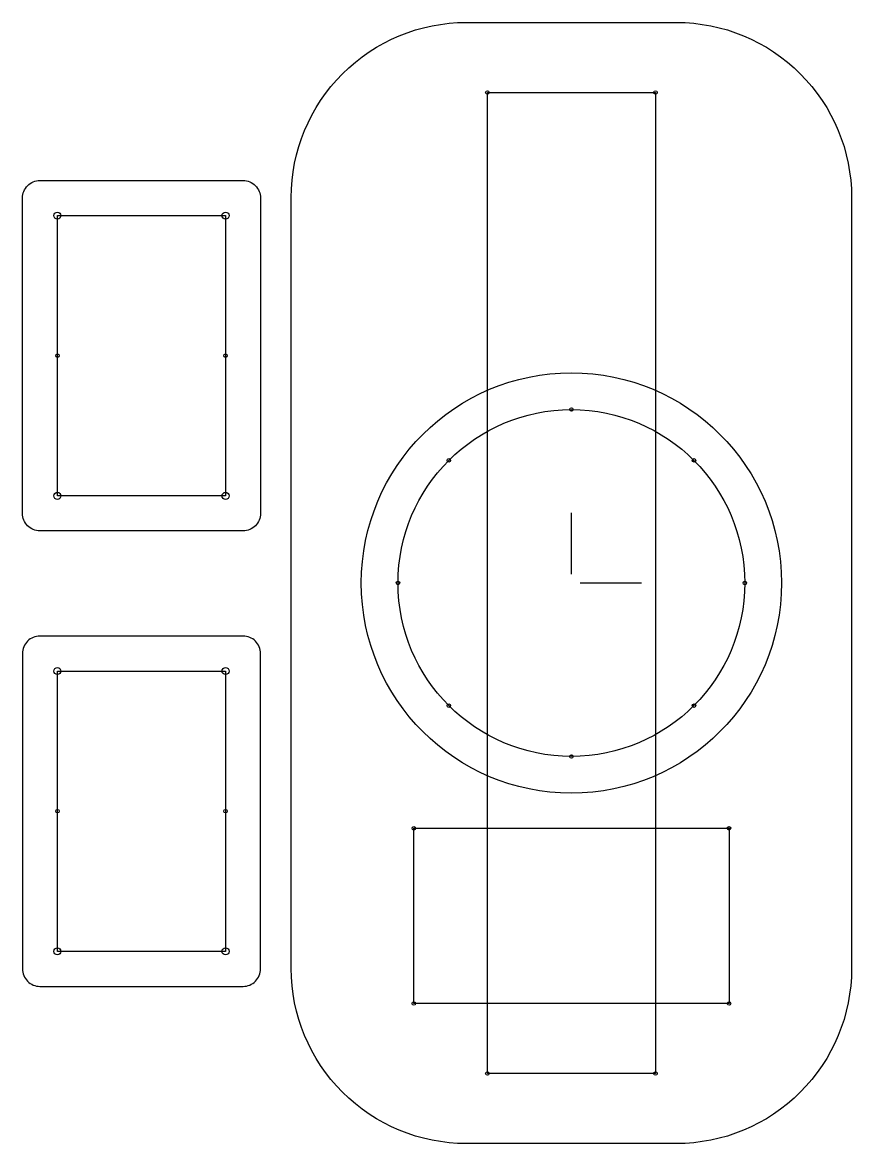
# Model space of a CAD drawing. Header units: millimetres. Extents: x -157 to 80, y -160 to 160.
import ezdxf

# ---------------------------------------------------------------- set-up
doc = ezdxf.new("R2010")
doc.units = ezdxf.units.MM
doc.layers.get('0').update_dxf_attribs({"linetype": 'CONTINUOUS'})

msp = doc.modelspace()

# ---------------------------------------------------------------- linework, layer by layer
for p, q in [((-24, 140), (24, 140)), ((-24, -140), (-24, 140)), ((24, 140), (24, -140)), ((0, 2.5), (0, 20)), ((2.5, 0), (20, 0)), ((2.5, 0), (20, 0)), ((24, -140), (-24, -140))]:
    msp.add_line(p, q)
for points in [[(-30, 160), (30, 160, -0.414214), (80, 110), (80, -110, -0.414214), (30, -160), (-30, -160, -0.414214), (-80, -110), (-80, 110, -0.414214)], [(-93.75, 14.87), (-151.75, 14.87, -0.414214), (-156.75, 19.87), (-156.75, 109.87, -0.414214), (-151.75, 114.87), (-93.75, 114.87, -0.414214), (-88.75, 109.87), (-88.75, 19.87, -0.414214)], [(-88.75, -20.13, 0.414214), (-93.75, -15.13), (-151.75, -15.13, 0.414214), (-156.75, -20.13), (-156.75, -110.13, 0.414214), (-151.75, -115.13), (-93.75, -115.13, 0.414214), (-88.75, -110.13)]]:
    msp.add_lwpolyline(points, format="xyb", close=True)
for points in [[(-146.75, 104.87), (-98.75, 104.87), (-98.75, 24.87), (-146.75, 24.87)], [(-146.75, -25.13), (-98.75, -25.13), (-98.75, -105.13), (-146.75, -105.13)], [(-45, -70), (45, -70), (45, -120), (-45, -120)]]:
    msp.add_lwpolyline(points, close=True)
for centre, radius in [((-24, 140), 0.5), ((24, 140), 0.5), ((-146.75, 104.87), 1), ((-98.75, 104.87), 1), ((-146.75, 64.87), 0.5), ((-98.75, 64.87), 0.5), ((0, 0), 60), ((0, 0), 49.5), ((0, 49.5), 0.5), ((-35, 35), 0.5), ((35, 35), 0.5), ((-146.75, 24.87), 1), ((-98.75, 24.87), 1), ((-49.5, 0), 0.5), ((49.5, 0), 0.5), ((-146.75, -25.13), 1), ((-98.75, -25.13), 1), ((-35, -35), 0.5), ((35, -35), 0.5), ((0, -49.5), 0.5), ((-146.75, -65.13), 0.5), ((-98.75, -65.13), 0.5), ((-45, -70), 0.5), ((45, -70), 0.5), ((-146.75, -105.13), 1), ((-98.75, -105.13), 1), ((-45, -120), 0.5), ((45, -120), 0.5), ((-24, -140), 0.5), ((24, -140), 0.5)]:
    msp.add_circle(centre, radius)

doc.saveas('drawing.dxf')
